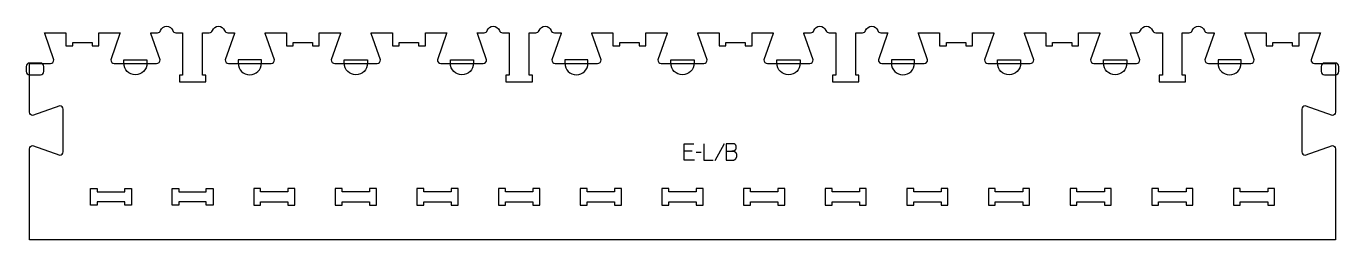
# Model space of a CAD drawing. Extents: x -1206 to 1206, y -176 to 216.
import ezdxf

# ---------------------------------------------------------------- set-up
doc = ezdxf.new("R2010")
doc.units = 0
for name, color, linetype in [('1_ANYTOOL_1MMDEEP_LABELS_S', 2, 'CONTINUOUS'), ('3_ANYTOOL_CUTTHROUGH_INSID', 4, 'CONTINUOUS'), ('4_ANYTOOL_CUTTHROUGH_OUTSI', 5, 'CONTINUOUS'), ('5_ANYTOOL_HALF_MILL_9MM_IN', 3, 'CONTINUOUS')]:
    doc.layers.add(name, color=color, linetype=linetype)

msp = doc.modelspace()

# ---------------------------------------------------------------- linework, layer by layer
at = {"layer": '1_ANYTOOL_1MMDEEP_LABELS_S'}
for p, q in [((17.7, -13.7), (3, -13.7)), ((34.2, -15.9), (25.4, -16)), ((76.5, -0.3), (59.4, -31))]:
    msp.add_line(p, q, dxfattribs=at)
for points in [[(21.9, -29.8), (3, -29.8), (3, 0.2), (20.8, 0.2)], [(39.3, 0.2), (39.3, -29.8), (56.4, -29.8)], [(80, 0.2), (80, -29.8), (89.7, -29.8), (92.2, -29.9), (92.4, -29.9), (92.6, -29.9), (92.9, -29.9), (93.1, -29.9), (93.3, -29.9), (93.5, -29.8), (93.7, -29.8), (93.9, -29.8), (94.1, -29.7), (94.3, -29.7), (94.5, -29.6), (94.7, -29.6), (94.9, -29.5), (95.1, -29.5), (95.3, -29.4), (95.5, -29.3), (95.6, -29.2), (95.8, -29.1), (96, -29), (96.2, -28.9), (96.3, -28.8), (96.5, -28.7), (96.6, -28.6), (96.8, -28.5), (97, -28.4), (97.1, -28.2), (97.2, -28.1), (97.4, -27.9), (97.5, -27.8), (97.7, -27.6), (97.8, -27.5), (97.9, -27.3), (98.2, -27), (98.3, -26.8), (98.4, -26.6), (98.5, -26.4), (98.6, -26.3), (98.7, -26.1), (98.8, -25.9), (98.9, -25.7), (99, -25.5), (99.1, -25.4), (99.2, -25.2), (99.3, -25), (99.4, -24.8), (99.4, -24.6), (99.5, -24.4), (99.6, -24.2), (99.6, -24.1), (99.7, -23.9), (99.7, -23.7), (99.8, -23.5), (99.8, -23.3), (99.9, -23.1), (99.9, -22.9), (99.9, -22.7), (100, -22.5), (100, -22.3), (100, -22.1), (100, -21.9), (100, -21.7), (100, -21.5), (100, -21.3), (100, -21), (100, -20.8), (100, -20.5), (100, -20.3), (100, -20.1), (99.9, -19.8), (99.9, -19.6), (99.8, -19.4), (99.8, -19.2), (99.7, -19), (99.7, -18.7), (99.6, -18.5), (99.5, -18.3), (99.5, -18.2), (99.4, -18), (99.3, -17.8), (99.3, -17.7), (99.2, -17.6), (99.2, -17.5), (99.1, -17.4), (99.1, -17.3), (99, -17.3), (98.9, -17.2), (98.9, -17.1), (98.8, -17), (98.8, -16.9), (98.7, -16.8), (98.7, -16.8), (98.6, -16.7), (98.5, -16.6), (98.5, -16.5), (98.4, -16.5), (98.3, -16.4), (98.2, -16.3), (98.2, -16.3), (98.1, -16.2), (98, -16.1), (98, -16.1), (97.9, -16), (97.8, -15.9), (97.6, -15.8), (97.5, -15.7), (97.3, -15.6), (97.1, -15.4), (96.7, -15.2), (96.4, -15), (96, -14.8), (95.6, -14.6), (95.2, -14.5), (94.8, -14.3), (94.4, -14.2), (94, -14), (93.6, -13.9), (93.2, -13.8), (92.7, -13.7), (92.3, -13.6), (91.9, -13.5), (91.4, -13.4), (91, -13.4), (90.5, -13.3)], [(80, -13.5), (90.5, -13.3), (90.9, -13.3), (91.3, -13.3), (91.7, -13.2), (92.1, -13.2), (92.5, -13.1), (92.8, -13), (93.2, -12.9), (93.5, -12.9), (93.9, -12.8), (94.2, -12.6), (94.6, -12.5), (94.9, -12.4), (95.3, -12.3), (95.6, -12.1), (95.9, -12), (96.2, -11.8), (96.3, -11.8), (96.4, -11.7), (96.4, -11.7), (96.5, -11.6), (96.6, -11.6), (96.7, -11.5), (96.7, -11.5), (96.8, -11.4), (96.9, -11.4), (96.9, -11.3), (97, -11.2), (97.1, -11.2), (97.1, -11.1), (97.2, -11.1), (97.3, -11), (97.3, -10.9), (97.4, -10.9), (97.4, -10.8), (97.5, -10.7), (97.5, -10.7), (97.6, -10.6), (97.7, -10.5), (97.7, -10.5), (97.8, -10.4), (97.8, -10.3), (97.9, -10.2), (97.9, -10.1), (97.9, -10.1), (98, -10), (98, -9.9), (98.1, -9.8), (98.1, -9.7), (98.1, -9.6), (98.2, -9.6), (98.3, -9.4), (98.3, -9.2), (98.4, -9), (98.4, -8.8), (98.5, -8.6), (98.5, -8.4), (98.6, -8.2), (98.6, -8), (98.7, -7.7), (98.7, -7.5), (98.7, -7.3), (98.7, -7), (98.7, -6.8), (98.7, -6.5), (98.7, -6.3), (98.7, -5.9), (98.7, -5.7), (98.7, -5.5), (98.7, -5.3), (98.7, -5.1), (98.7, -4.9), (98.6, -4.8), (98.6, -4.6), (98.6, -4.4), (98.5, -4.2), (98.5, -4.1), (98.5, -3.9), (98.4, -3.8), (98.4, -3.6), (98.3, -3.4), (98.3, -3.3), (98.2, -3.1), (98.2, -3), (98.1, -2.9), (98, -2.7), (98, -2.6), (97.9, -2.5), (97.8, -2.3), (97.7, -2.2), (97.6, -2.1), (97.6, -2), (97.5, -1.8), (97.4, -1.7), (97.3, -1.6), (97.2, -1.5), (97.1, -1.4), (97, -1.3), (96.9, -1.2), (96.7, -1.1), (96.6, -1), (96.5, -1), (96.4, -0.9), (96.3, -0.8), (96.1, -0.7), (96, -0.6), (95.9, -0.6), (95.7, -0.5), (95.6, -0.4), (95.4, -0.4), (95.3, -0.3), (95.1, -0.3), (95, -0.2), (94.8, -0.2), (94.7, -0.1), (94.5, -0.1), (94.3, 0), (94.2, 0), (94, 0), (93.8, 0.1), (93.6, 0.1), (93.4, 0.1), (93.3, 0.1), (93.1, 0.2), (92.9, 0.2), (92.5, 0.2), (92.1, 0.2), (80, 0.2)]]:
    msp.add_lwpolyline(points, dxfattribs=at)
at = {"layer": '3_ANYTOOL_CUTTHROUGH_INSID'}
for points in [[(-1024.8, -87.9), (-1024.8, -81.9), (-1012.3, -81.9), (-1012.3, -112.4), (-1024.8, -112.4), (-1024.8, -106.4), (-1075.3, -106.4), (-1075.3, -112.4), (-1087.8, -112.4), (-1087.8, -81.9), (-1075.3, -81.9), (-1075.3, -87.9)], [(-925.3, -106.4), (-925.3, -112.4), (-937.8, -112.4), (-937.8, -81.9), (-925.3, -81.9), (-925.3, -87.9), (-874.8, -87.9), (-874.8, -81.9), (-862.3, -81.9), (-862.3, -112.4), (-874.8, -112.4), (-874.8, -106.4)], [(-775.3, -87.9), (-775.3, -81.9), (-787.8, -81.9), (-787.8, -112.4), (-775.3, -112.4), (-775.3, -106.4), (-724.8, -106.4), (-724.8, -112.4), (-712.3, -112.4), (-712.3, -81.9), (-724.8, -81.9), (-724.8, -87.9)], [(-625.3, -87.9), (-625.3, -81.9), (-637.8, -81.9), (-637.8, -112.4), (-625.3, -112.4), (-625.3, -106.4), (-574.8, -106.4), (-574.8, -112.4), (-562.3, -112.4), (-562.3, -81.9), (-574.8, -81.9), (-574.8, -87.9)], [(-424.8, -87.9), (-475.3, -87.9), (-475.3, -81.9), (-487.8, -81.9), (-487.8, -112.4), (-475.3, -112.4), (-475.3, -106.4), (-424.8, -106.4), (-424.8, -112.4), (-412.3, -112.4), (-412.3, -81.9), (-424.8, -81.9)], [(-325.3, -87.9), (-325.3, -81.9), (-337.8, -81.9), (-337.8, -112.4), (-325.3, -112.4), (-325.3, -106.4), (-274.8, -106.4), (-274.8, -112.4), (-262.3, -112.4), (-262.3, -81.9), (-274.8, -81.9), (-274.8, -87.9)], [(-175.3, -87.9), (-175.3, -81.9), (-187.8, -81.9), (-187.8, -112.4), (-175.3, -112.4), (-175.3, -106.4), (-124.8, -106.4), (-124.8, -112.4), (-112.3, -112.4), (-112.3, -81.9), (-124.8, -81.9), (-124.8, -87.9)], [(-25.3, -87.9), (-25.3, -81.9), (-37.8, -81.9), (-37.8, -112.4), (-25.3, -112.4), (-25.3, -106.4), (25.2, -106.4), (25.2, -112.4), (37.7, -112.4), (37.7, -81.9), (25.2, -81.9), (25.2, -87.9)], [(175.2, -87.9), (124.7, -87.9), (124.7, -81.9), (112.2, -81.9), (112.2, -112.4), (124.7, -112.4), (124.7, -106.4), (175.2, -106.4), (175.2, -112.4), (187.7, -112.4), (187.7, -81.9), (175.2, -81.9)], [(274.7, -87.9), (274.7, -81.9), (262.2, -81.9), (262.2, -112.4), (274.7, -112.4), (274.7, -106.4), (325.2, -106.4), (325.2, -112.4), (337.7, -112.4), (337.7, -81.9), (325.2, -81.9), (325.2, -87.9)], [(424.7, -87.9), (424.7, -81.9), (412.2, -81.9), (412.2, -112.4), (424.7, -112.4), (424.7, -106.4), (475.2, -106.4), (475.2, -112.4), (487.7, -112.4), (487.7, -81.9), (475.2, -81.9), (475.2, -87.9)], [(574.7, -87.9), (574.7, -81.9), (562.2, -81.9), (562.2, -112.4), (574.7, -112.4), (574.7, -106.4), (625.2, -106.4), (625.2, -112.4), (637.7, -112.4), (637.7, -81.9), (625.2, -81.9), (625.2, -87.9)], [(775.2, -87.9), (724.7, -87.9), (724.7, -81.9), (712.2, -81.9), (712.2, -112.4), (724.7, -112.4), (724.7, -106.4), (775.2, -106.4), (775.2, -112.4), (787.7, -112.4), (787.7, -81.9), (775.2, -81.9)], [(925.2, -106.4), (925.2, -112.4), (937.7, -112.4), (937.7, -81.9), (925.2, -81.9), (925.2, -87.9), (874.7, -87.9), (874.7, -81.9), (862.2, -81.9), (862.2, -112.4), (874.7, -112.4), (874.7, -106.4)], [(1024.7, -87.9), (1024.7, -81.9), (1012.2, -81.9), (1012.2, -112.4), (1024.7, -112.4), (1024.7, -106.4), (1075.2, -106.4), (1075.2, -112.4), (1087.7, -112.4), (1087.7, -81.9), (1075.2, -81.9), (1075.2, -87.9)]]:
    msp.add_lwpolyline(points, close=True, dxfattribs=at)
at = {"layer": '4_ANYTOOL_CUTTHROUGH_OUTSI'}
msp.add_lwpolyline([(964.6, 203.6), (977, 203.6), (976.8, 202.2), (959.9, 153.9), (959.8, 153.8, 0.414214), (966.1, 147.6), (1044.1, 147.6, 0.414214), (1050.3, 153.8), (1050.3, 153.9), (1033.4, 202.2), (1033.2, 203.6), (1072.3, 203.6), (1072.3, 179.8, 0.414214), (1072.5, 179.6), (1084.5, 179.6, 0.414214), (1084.8, 179.8), (1084.8, 185.6), (1120.3, 185.6), (1120.3, 179.8, 0.414214), (1120.5, 179.6), (1132.5, 179.6, 0.414214), (1132.8, 179.8), (1132.8, 203.6), (1171.9, 203.6), (1171.7, 202.2), (1154.8, 153.9), (1154.7, 153.8, 0.414214), (1161, 147.6), (1199.7, 147.6), (1199.7, 57.9, -0.409315), (1194, 52.2), (1144.1, 69.7), (1144, 69.7, 0.414214), (1137.8, 63.4), (1137.8, -14.6, 0.414214), (1144, -20.8), (1144.1, -20.8), (1194, -3.3, -0.412073), (1199.7, -9.1), (1199.7, -175.9), (-1199.8, -175.9), (-1199.8, -9.1, -0.412073), (-1194, -3.3), (-1144.1, -20.8), (-1144, -20.8, 0.414214), (-1137.8, -14.6), (-1137.8, 63.4, 0.414214), (-1144, 69.7), (-1144.1, 69.7), (-1194, 52.2, -0.409315), (-1199.8, 57.9), (-1199.8, 147.6), (-1161, 147.6, 0.414214), (-1154.8, 153.8), (-1154.8, 153.9), (-1171.7, 202.2), (-1171.9, 203.6), (-1132.8, 203.6), (-1132.8, 179.8, 0.414214), (-1132.6, 179.6), (-1120.6, 179.6, 0.414214), (-1120.3, 179.8), (-1120.3, 185.6), (-1084.8, 185.6), (-1084.8, 179.8, 0.414214), (-1084.6, 179.6), (-1072.6, 179.6, 0.414214), (-1072.3, 179.8), (-1072.3, 203.6), (-1033.2, 203.6), (-1033.4, 202.2), (-1050.3, 153.9), (-1050.4, 153.8, 0.414214), (-1044.1, 147.6), (-966.1, 147.6, 0.414214), (-959.9, 153.8), (-959.9, 153.9), (-976.8, 202.2), (-977, 203.6), (-964.6, 203.6, 0.317837), (-958.7, 207.8, -0.707107), (-936.5, 207.8, 0.317837), (-930.7, 203.6), (-918.3, 203.6), (-918.3, 126.1), (-924, 126.1, 0.414214), (-924.3, 125.8), (-924.3, 113.8, 0.414214), (-924, 113.6), (-876, 113.6, 0.414214), (-875.8, 113.8), (-875.8, 125.8, 0.414214), (-876, 126.1), (-881.8, 126.1), (-881.8, 203.6), (-869.3, 203.6, 0.317837), (-863.5, 207.8, -0.707107), (-841.3, 207.8, 0.317837), (-835.4, 203.6), (-823, 203.6), (-823.2, 202.2), (-840.1, 153.9), (-840.2, 153.8, 0.414214), (-833.9, 147.6), (-755.9, 147.6, 0.414214), (-749.7, 153.8), (-749.7, 153.9), (-766.6, 202.2), (-766.8, 203.6), (-727.7, 203.6), (-727.7, 179.8, 0.414214), (-727.5, 179.6), (-715.5, 179.6, 0.414214), (-715.2, 179.8), (-715.2, 185.6), (-679.7, 185.6), (-679.7, 179.8, 0.414214), (-679.5, 179.6), (-667.5, 179.6, 0.414214), (-667.2, 179.8), (-667.2, 203.6), (-628.1, 203.6), (-628.3, 202.2), (-645.2, 153.9), (-645.3, 153.8, 0.414214), (-639, 147.6), (-561, 147.6, 0.414214), (-554.8, 153.8), (-554.8, 153.9), (-571.7, 202.2), (-571.9, 203.6), (-532.8, 203.6), (-532.8, 179.8, 0.414214), (-532.6, 179.6), (-520.6, 179.6, 0.414214), (-520.3, 179.8), (-520.3, 185.6), (-484.8, 185.6), (-484.8, 179.8, 0.414214), (-484.6, 179.6), (-472.6, 179.6, 0.414214), (-472.3, 179.8), (-472.3, 203.6), (-433.2, 203.6), (-433.4, 202.2), (-450.3, 153.9), (-450.4, 153.8, 0.414214), (-444.1, 147.6), (-366.1, 147.6, 0.414214), (-359.9, 153.8), (-359.9, 153.9), (-376.8, 202.2), (-377, 203.6), (-364.6, 203.6, 0.317837), (-358.7, 207.8, -0.707107), (-336.5, 207.8, 0.317837), (-330.7, 203.6), (-318.3, 203.6), (-318.3, 126.1), (-324, 126.1, 0.414214), (-324.3, 125.8), (-324.3, 113.8, 0.414214), (-324, 113.6), (-276, 113.6, 0.414214), (-275.8, 113.8), (-275.8, 125.8, 0.414214), (-276, 126.1), (-281.8, 126.1), (-281.8, 203.6), (-269.3, 203.6, 0.317837), (-263.5, 207.8, -0.707107), (-241.3, 207.8, 0.317837), (-235.4, 203.6), (-223, 203.6), (-223.2, 202.2), (-240.1, 153.9), (-240.2, 153.8, 0.414214), (-233.9, 147.6), (-155.9, 147.6, 0.414214), (-149.7, 153.8), (-149.7, 153.9), (-166.6, 202.2), (-166.8, 203.6), (-127.7, 203.6), (-127.7, 179.8, 0.414214), (-127.5, 179.6), (-115.5, 179.6, 0.414214), (-115.2, 179.8), (-115.2, 185.6), (-79.7, 185.6), (-79.7, 179.8, 0.414214), (-79.5, 179.6), (-67.5, 179.6, 0.414214), (-67.2, 179.8), (-67.2, 203.6), (-28.1, 203.6), (-28.3, 202.2), (-45.2, 153.9), (-45.3, 153.8, 0.414214), (-39, 147.6), (39, 147.6, 0.414214), (45.2, 153.8), (45.2, 153.9), (28.3, 202.2), (28.1, 203.6), (67.2, 203.6), (67.2, 179.8, 0.414214), (67.4, 179.6), (79.4, 179.6, 0.414214), (79.7, 179.8), (79.7, 185.6), (115.2, 185.6), (115.2, 179.8, 0.414214), (115.4, 179.6), (127.4, 179.6, 0.414214), (127.7, 179.8), (127.7, 203.6), (166.8, 203.6), (166.6, 202.2), (149.7, 153.9), (149.6, 153.8, 0.414214), (155.9, 147.6), (233.9, 147.6, 0.414214), (240.1, 153.8), (240.1, 153.9), (223.2, 202.2), (223, 203.6), (235.4, 203.6, 0.317837), (241.3, 207.8, -0.707107), (263.5, 207.8, 0.317837), (269.3, 203.6), (281.7, 203.6), (281.7, 126.1), (276, 126.1, 0.414214), (275.7, 125.8), (275.7, 113.8, 0.414214), (276, 113.6), (324, 113.6, 0.414214), (324.2, 113.8), (324.2, 125.8, 0.414214), (324, 126.1), (318.2, 126.1), (318.2, 203.6), (330.7, 203.6, 0.317837), (336.5, 207.8, -0.707107), (358.7, 207.8, 0.317837), (364.6, 203.6), (377, 203.6), (376.8, 202.2), (359.9, 153.9), (359.8, 153.8, 0.414214), (366.1, 147.6), (444.1, 147.6, 0.414214), (450.3, 153.8), (450.3, 153.9), (433.4, 202.2), (433.2, 203.6), (472.3, 203.6), (472.3, 179.8, 0.414214), (472.5, 179.6), (484.5, 179.6, 0.414214), (484.8, 179.8), (484.8, 185.6), (520.3, 185.6), (520.3, 179.8, 0.414214), (520.5, 179.6), (532.5, 179.6, 0.414214), (532.8, 179.8), (532.8, 203.6), (571.9, 203.6), (571.7, 202.2), (554.8, 153.9), (554.7, 153.8, 0.414214), (561, 147.6), (639, 147.6, 0.414214), (645.2, 153.8), (645.2, 153.9), (628.3, 202.2), (628.1, 203.6), (667.2, 203.6), (667.2, 179.8, 0.414214), (667.4, 179.6), (679.4, 179.6, 0.414214), (679.7, 179.8), (679.7, 185.6), (715.2, 185.6), (715.2, 179.8, 0.414214), (715.4, 179.6), (727.4, 179.6, 0.414214), (727.7, 179.8), (727.7, 203.6), (766.8, 203.6), (766.6, 202.2), (749.7, 153.9), (749.6, 153.8, 0.414214), (755.9, 147.6), (833.9, 147.6, 0.414214), (840.1, 153.8), (840.1, 153.9), (823.2, 202.2), (823, 203.6), (835.4, 203.6, 0.317837), (841.3, 207.8, -0.707107), (863.5, 207.8, 0.317837), (869.3, 203.6), (881.7, 203.6), (881.7, 126.1), (876, 126.1, 0.414214), (875.7, 125.8), (875.7, 113.8, 0.414214), (876, 113.6), (924, 113.6, 0.414214), (924.2, 113.8), (924.2, 125.8, 0.414214), (924, 126.1), (918.2, 126.1), (918.2, 203.6), (930.7, 203.6, 0.317837), (936.5, 207.8, -0.707107), (958.7, 207.8, 0.317837)], format="xyb", close=True, dxfattribs=at)
at = {"layer": '5_ANYTOOL_HALF_MILL_9MM_IN'}
for points in [[(-1199.6, 148.1, 0.414214), (-1205.6, 142.1), (-1205.6, 132.6, 0.414214), (-1199.6, 126.6), (-1179.4, 126.6, 0.414214), (-1173.4, 132.6), (-1173.4, 142.1, 0.414214), (-1179.4, 148.1)], [(-983.9, 147.8, -1), (-1026.4, 147.8), (-1026.4, 154.1), (-983.9, 154.1)], [(-816.2, 147.8, 1), (-773.7, 147.8), (-773.7, 154.1), (-816.2, 154.1)], [(-578.8, 147.8, -1), (-621.3, 147.8), (-621.3, 154.1), (-578.8, 154.1)], [(-383.9, 147.8, -1), (-426.4, 147.8), (-426.4, 154.1), (-383.9, 154.1)], [(-216.2, 147.8, 1), (-173.7, 147.8), (-173.7, 154.1), (-216.2, 154.1)], [(21.2, 147.8, -1), (-21.3, 147.8), (-21.3, 154.1), (21.2, 154.1)], [(216.1, 147.8, -1), (173.6, 147.8), (173.6, 154.1), (216.1, 154.1)], [(383.8, 147.8, 1), (426.3, 147.8), (426.3, 154.1), (383.8, 154.1)], [(621.2, 147.8, -1), (578.7, 147.8), (578.7, 154.1), (621.2, 154.1)], [(816.1, 147.8, -1), (773.6, 147.8), (773.6, 154.1), (816.1, 154.1)], [(983.8, 147.8, 1), (1026.3, 147.8), (1026.3, 154.1), (983.8, 154.1)], [(1179.4, 148.1, 0.414214), (1173.4, 142.1), (1173.4, 132.6, 0.414214), (1179.4, 126.6), (1199.6, 126.6, 0.414214), (1205.6, 132.6), (1205.6, 142.1, 0.414214), (1199.6, 148.1)]]:
    msp.add_lwpolyline(points, format="xyb", close=True, dxfattribs=at)

doc.saveas('drawing.dxf')
